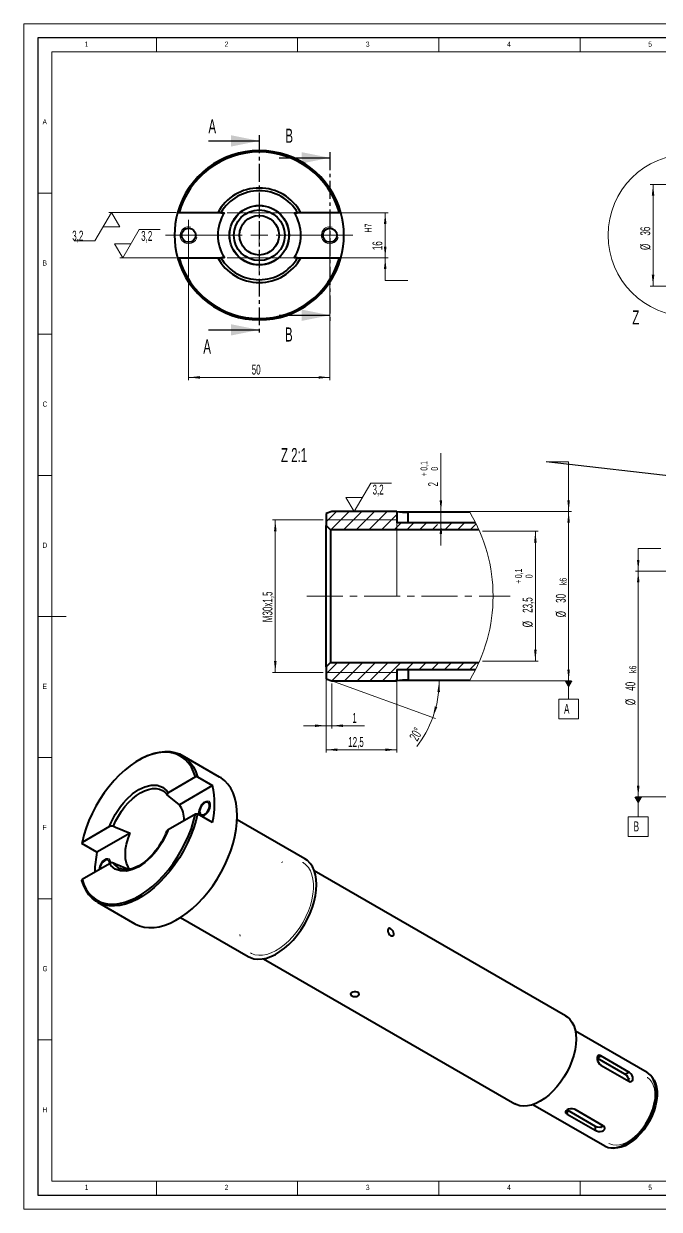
# Model space of a CAD drawing. Header units: millimetres. Extents: x 0 to 597, y 0 to 558.
# Drawn here: x 0 to 225, y 0 to 420 of the extents above; entities that cross this region are included whole.
import ezdxf

# ---------------------------------------------------------------- set-up
doc = ezdxf.new("R2010")
doc.units = ezdxf.units.MM
doc.linetypes.add('CENTER', pattern=[10.16, 6.35, -1.27, 1.27, -1.27])
doc.linetypes.add('CENTERX2', pattern=[20.32, 12.7, -2.54, 2.54, -2.54])
doc.styles.add('SLDTEXTSTYLE1', font='TXT', dxfattribs={"width": 0.605})
doc.styles.add('SLDTEXTSTYLE3', font='TXT', dxfattribs={"width": 0.75})
doc.dimstyles.new('SLDDIMSTYLE0', dxfattribs={"dimtxt": 3.5, "dimasz": 4, "dimexe": 0, "dimexo": 0.0625, "dimgap": 0.875, "dimtad": 1, "dimrnd": 1e-09, "dimzin": 12, "dimdsep": 46, "dimtxsty": 'SLDTEXTSTYLE1', "dimsah": 1, "dimcen": 0.09, "dimadec": 0, "dimazin": 0, "dimtfac": 1, "dimtdec": 1, "dimtofl": 0, "dimtmove": 0, "dimatfit": 3, "dimfxl": 1, "dimfrac": 2, "dimtolj": 1, "dimtzin": 12, "dimarcsym": 0})
doc.dimstyles.new('SLDDIMSTYLE1', dxfattribs={"dimtxt": 3.5, "dimasz": 4, "dimexe": 0, "dimexo": 0.0625, "dimgap": 0.875, "dimtad": 1, "dimrnd": 1e-09, "dimzin": 12, "dimdsep": 46, "dimtxsty": 'SLDTEXTSTYLE1', "dimsah": 1, "dimcen": 0.09, "dimadec": 0, "dimazin": 0, "dimtfac": 1, "dimtdec": 1, "dimtofl": 0, "dimtmove": 0, "dimatfit": 3, "dimfxl": 1, "dimfrac": 2, "dimtolj": 1, "dimtzin": 12, "dimarcsym": 0})
doc.dimstyles.new('SLDDIMSTYLE12', dxfattribs={"dimtxt": 3.5, "dimasz": 4, "dimexe": 0, "dimexo": 0.0625, "dimgap": 0.875, "dimtad": 1, "dimlfac": 0.5, "dimrnd": 1e-09, "dimzin": 12, "dimdsep": 46, "dimtxsty": 'SLDTEXTSTYLE1', "dimsah": 1, "dimcen": 0.09, "dimadec": 0, "dimazin": 0, "dimtfac": 1, "dimtdec": 1, "dimtofl": 0, "dimtmove": 0, "dimatfit": 3, "dimfxl": 1, "dimfrac": 2, "dimtolj": 1, "dimtzin": 12, "dimarcsym": 0})
doc.dimstyles.new('SLDDIMSTYLE13', dxfattribs={"dimtxt": 3.5, "dimasz": 4, "dimexe": 0, "dimexo": 0.0625, "dimgap": 0.875, "dimtad": 1, "dimlfac": 0.5, "dimrnd": 1e-09, "dimzin": 12, "dimdsep": 46, "dimtxsty": 'SLDTEXTSTYLE1', "dimsah": 1, "dimcen": 0.09, "dimadec": 0, "dimazin": 0, "dimtol": 1, "dimtp": 0.1, "dimtfac": 1, "dimtdec": 1, "dimtofl": 0, "dimtmove": 0, "dimatfit": 3, "dimfxl": 1, "dimfrac": 2, "dimtolj": 1, "dimarcsym": 0})
doc.dimstyles.new('SLDDIMSTYLE14', dxfattribs={"dimtxt": 3.5, "dimasz": 4, "dimexe": 0, "dimexo": 0.0625, "dimgap": 0.875, "dimtad": 1, "dimlfac": 0.5, "dimrnd": 1e-09, "dimzin": 12, "dimdsep": 46, "dimtxsty": 'SLDTEXTSTYLE1', "dimsah": 1, "dimcen": 0.09, "dimadec": 0, "dimazin": 0, "dimtfac": 1, "dimtdec": 1, "dimtofl": 0, "dimtmove": 0, "dimatfit": 3, "dimfxl": 1, "dimfrac": 2, "dimtolj": 1, "dimtzin": 12, "dimarcsym": 0})
doc.dimstyles.new('SLDDIMSTYLE15', dxfattribs={"dimtxt": 3.5, "dimasz": 4, "dimexe": 0, "dimexo": 0.0625, "dimgap": 0.875, "dimtad": 1, "dimlfac": 0.5, "dimrnd": 1e-09, "dimzin": 12, "dimdsep": 46, "dimtxsty": 'SLDTEXTSTYLE1', "dimsah": 1, "dimcen": 0.09, "dimadec": 0, "dimazin": 0, "dimtfac": 1, "dimtdec": 1, "dimtofl": 0, "dimtmove": 0, "dimatfit": 3, "dimfxl": 1, "dimfrac": 2, "dimtolj": 1, "dimtzin": 12, "dimarcsym": 0})
doc.dimstyles.new('SLDDIMSTYLE16', dxfattribs={"dimtxt": 3.5, "dimasz": 4, "dimexe": 0, "dimexo": 0.0625, "dimgap": 0.875, "dimtad": 1, "dimdec": 4, "dimlfac": 0.5, "dimzin": 12, "dimdsep": 46, "dimtxsty": 'SLDTEXTSTYLE1', "dimsah": 1, "dimcen": 0.09, "dimazin": 0, "dimtfac": 1, "dimtdec": 1, "dimtofl": 0, "dimtmove": 0, "dimatfit": 3, "dimfxl": 1, "dimfrac": 2, "dimtolj": 1, "dimtzin": 12, "dimarcsym": 0})
doc.dimstyles.new('SLDDIMSTYLE17', dxfattribs={"dimtxt": 3.5, "dimasz": 4, "dimexe": 0, "dimexo": 0.0625, "dimgap": 0.875, "dimtad": 1, "dimlfac": 0.5, "dimrnd": 1e-09, "dimzin": 12, "dimdsep": 46, "dimtxsty": 'SLDTEXTSTYLE1', "dimsah": 1, "dimcen": 0.09, "dimadec": 0, "dimazin": 0, "dimtol": 1, "dimtp": 0.1, "dimtfac": 1, "dimtdec": 1, "dimtofl": 0, "dimtmove": 0, "dimatfit": 3, "dimfxl": 1, "dimfrac": 2, "dimtolj": 1, "dimarcsym": 0})
doc.dimstyles.new('SLDDIMSTYLE18', dxfattribs={"dimtxt": 0, "dimasz": 4, "dimexe": 0, "dimexo": 0.0625, "dimgap": 0, "dimtad": 0, "dimtih": 1, "dimtoh": 1, "dimdec": 0, "dimrnd": 1e-09, "dimzin": 0, "dimdsep": 46, "dimtxsty": 'Standard', "dimblk1": 'NONE', "dimblk2": 'NONE', "dimsah": 1, "dimcen": 0.09, "dimadec": 0, "dimazin": 0, "dimtfac": 4, "dimtdec": 0, "dimtofl": 0, "dimtmove": 0, "dimatfit": 3, "dimldrblk": 'NONE', "dimfxl": 1, "dimfrac": 2, "dimtolj": 1, "dimtzin": 0, "dimarcsym": 0})
doc.dimstyles.new('SLDDIMSTYLE22', dxfattribs={"dimtxt": 3.5, "dimasz": 4, "dimexe": 0, "dimexo": 0.0625, "dimgap": 0.875, "dimtad": 1, "dimlfac": 0.5, "dimrnd": 1e-09, "dimzin": 12, "dimdsep": 46, "dimtxsty": 'SLDTEXTSTYLE1', "dimsah": 1, "dimcen": 0.09, "dimadec": 0, "dimazin": 0, "dimtfac": 1, "dimtdec": 1, "dimtofl": 0, "dimtmove": 0, "dimatfit": 3, "dimfxl": 1, "dimfrac": 2, "dimtolj": 1, "dimtzin": 12, "dimarcsym": 0})

# ---------------------------------------------------------------- blocks, each defined once
blk = doc.blocks.new('*D13')
at = {"color": 7, "linetype": 'Continuous', "lineweight": 15}
for p, q in [((58.4, 344.06), (58.4, 293.7)), ((108.4, 344.06), (108.4, 293.7)), ((58.4, 294.7), (108.4, 294.7))]:
    blk.add_line(p, q, dxfattribs=at)
for points in [[(58.4, 294.7), (62.4, 294.25), (62.4, 295.15)], [(108.4, 294.7), (104.4, 295.15), (104.4, 294.25)]]:
    blk.add_solid(points, dxfattribs=at)
at = {"color": 7, "linetype": 'Continuous', "lineweight": 15, "insert": (80.73, 299.21), "char_height": 3.5, "attachment_point": 1, "style": 'SLDTEXTSTYLE1'}
blk.add_mtext('50', dxfattribs=at)
blk = doc.blocks.new('*D14')
at = {"color": 7, "linetype": 'Continuous', "lineweight": 15}
for p, q in [((72.06, 353.06), (129, 353.06)), ((128, 353.06), (128, 337.06)), ((72.06, 337.06), (129, 337.06)), ((128, 337.06), (128, 329.05)), ((128, 329.05), (136, 329.05))]:
    blk.add_line(p, q, dxfattribs=at)
for points in [[(128, 353.06), (127.55, 349.06), (128.45, 349.06)], [(128, 337.06), (128.45, 341.06), (127.55, 341.06)], [(128, 337.06), (127.55, 333.06), (128.45, 333.06)]]:
    blk.add_solid(points, dxfattribs=at)
at = {"color": 7, "linetype": 'Continuous', "lineweight": 15, "attachment_point": 1, "rotation": 90, "style": 'SLDTEXTSTYLE1'}
for s, insert, char_height in [('H7', (120.78, 346.05), 2.45), ('16', (123.48, 339.78), 3.5)]:
    blk.add_mtext(s, dxfattribs=dict(at, insert=insert, char_height=char_height))
blk = doc.blocks.new('SW_CENTERMARKSYMBOL_0')
at = {"color": 0, "linetype": 'Continuous', "lineweight": 0}
for p, q in [((0, 6), (0, 13.55)), ((-6, 0), (-33.21, 0)), ((0, 0), (-3, 0)), ((0, 0), (0, 3)), ((0, 0), (0, -3)), ((0, 0), (3, 0)), ((6, 0), (33.12, 0)), ((0, -6), (0, -13.55))]:
    blk.add_line(p, q, dxfattribs=at)
blk = doc.blocks.new('SW_CENTERMARKSYMBOL_1')
at = {"color": 0, "linetype": 'Continuous', "lineweight": 0}
for p, q in [((0, 3), (0, 5.5)), ((-3, 0), (-5.5, 0)), ((0, 0), (-3, 0)), ((0, 0), (0, 3)), ((0, 0), (0, -3)), ((0, 0), (3, 0)), ((3, 0), (5.5, 0)), ((0, -3), (0, -5.5))]:
    blk.add_line(p, q, dxfattribs=at)
blk = doc.blocks.new('SW_CENTERMARKSYMBOL_2')
at = {"color": 0, "linetype": 'Continuous', "lineweight": 0}
for p, q in [((0, 3), (0, 5.5)), ((-3, 0), (-5.5, 0)), ((0, 0), (-3, 0)), ((0, 0), (0, 3)), ((0, 0), (0, -3)), ((0, 0), (3, 0)), ((3, 0), (5.5, 0)), ((0, -3), (0, -5.5))]:
    blk.add_line(p, q, dxfattribs=at)
blk = doc.blocks.new('SW_SFSYMBOL_0')
at = {"color": 0, "linetype": 'Continuous', "lineweight": 0}
for p, q in [((-6.54, -5), (-0.65, 5)), ((-0.65, 5), (6.68, 5)), ((-6.54, -5), (-9.49, 0)), ((-3.6, 0), (-9.49, 0)), ((12.43, -5), (-7.54, -5))]:
    blk.add_line(p, q, dxfattribs=at)
at = {"color": 0, "linetype": 'Continuous', "lineweight": 0, "insert": (0, 4.51), "char_height": 3.5, "attachment_point": 1, "style": 'SLDTEXTSTYLE1'}
blk.add_mtext('3,2', dxfattribs=at)
blk = doc.blocks.new('SW_SFSYMBOL_1')
at = {"color": 0, "linetype": 'Continuous', "lineweight": 0}
for p, q in [((13.9, 10.91), (8, 0.91)), ((36.83, 10.91), (12.9, 10.91)), ((13.9, 10.91), (16.85, 5.91)), ((10.95, 5.91), (16.85, 5.91)), ((8, 0.91), (0.67, 0.91))]:
    blk.add_line(p, q, dxfattribs=at)
at = {"color": 0, "linetype": 'Continuous', "lineweight": 0, "insert": (0, 4.51), "char_height": 3.5, "attachment_point": 1, "style": 'SLDTEXTSTYLE1'}
blk.add_mtext('3,2', dxfattribs=at)
blk = doc.blocks.new('*D22')
at = {"color": 7, "linetype": 'Continuous', "lineweight": 15}
for p, q in [((372.17, 363.06), (221.84, 363.06)), ((222.84, 327.06), (222.84, 363.06)), ((277.87, 327.06), (221.84, 327.06))]:
    blk.add_line(p, q, dxfattribs=at)
for points in [[(222.84, 363.06), (222.39, 359.06), (223.29, 359.06)], [(222.84, 327.06), (223.29, 331.06), (222.39, 331.06)]]:
    blk.add_solid(points, dxfattribs=at)
at = {"color": 7, "linetype": 'Continuous', "lineweight": 15, "char_height": 3.5, "attachment_point": 1, "rotation": 90, "style": 'SLDTEXTSTYLE1'}
for s, insert in [('36', (218.33, 344.94)), ('%%c', (218.33, 339.84))]:
    blk.add_mtext(s, dxfattribs=dict(at, insert=insert))
blk = doc.blocks.new('SW_HATCH_0')
at = {"color": 0, "linetype": 'Continuous', "lineweight": 0}
for p, q in [((0, 0), (3.64, 3.64)), ((1.63, -2.86), (8.13, 3.64)), ((6.12, -2.86), (12.62, 3.64)), ((10.61, -2.86), (17.11, 3.64)), ((15.1, -2.86), (21.6, 3.64)), ((19.59, -2.86), (25, 2.55)), ((24.08, -2.86), (26.58, -0.36)), ((28.57, -2.86), (31.07, -0.36)), ((33.06, -2.86), (35.56, -0.36)), ((37.55, -2.86), (39.44, -0.97)), ((42.04, -2.86), (44.54, -0.36)), ((46.53, -2.86), (49.03, -0.36)), ((51.02, -2.86), (53.11, -0.77)), ((0, -53.88), (4.02, -49.86)), ((2.01, -56.36), (8.51, -49.86)), ((6.5, -56.36), (13, -49.86)), ((10.99, -56.36), (17.49, -49.86)), ((15.48, -56.36), (21.98, -49.86)), ((19.97, -56.36), (26.47, -49.86)), ((28.46, -52.36), (30.96, -49.86)), ((32.95, -52.36), (35.45, -49.86)), ((37.44, -52.36), (39.94, -49.86)), ((41.93, -52.36), (44.43, -49.86)), ((46.42, -52.36), (48.92, -49.86)), ((50.91, -52.36), (53.41, -49.86)), ((24.46, -56.36), (25, -55.82))]:
    blk.add_line(p, q, dxfattribs=at)
blk = doc.blocks.new('*D41')
at = {"color": 7, "linetype": 'Continuous', "lineweight": 15}
for p, q in [((192.94, 264.81), (184.94, 264.81)), ((192.94, 247.21), (192.94, 264.81)), ((133.08, 247.21), (193.94, 247.21)), ((192.94, 247.21), (192.94, 187.21)), ((133.08, 187.21), (193.94, 187.21))]:
    blk.add_line(p, q, dxfattribs=at)
for points in [[(192.94, 247.21), (193.39, 251.21), (192.49, 251.21)], [(192.94, 247.21), (192.49, 243.21), (193.39, 243.21)], [(192.94, 187.21), (193.39, 191.21), (192.49, 191.21)]]:
    blk.add_solid(points, dxfattribs=at)
at = {"color": 7, "linetype": 'Continuous', "lineweight": 15, "attachment_point": 1, "rotation": 90, "style": 'SLDTEXTSTYLE1'}
for s, insert, char_height in [('k6', (189.78, 221.12), 2.45), ('30', (188.43, 214.84), 3.5), ('%%c', (188.43, 209.74), 3.5)]:
    blk.add_mtext(s, dxfattribs=dict(at, insert=insert, char_height=char_height))
blk = doc.blocks.new('*D42')
at = {"color": 7, "linetype": 'Continuous', "lineweight": 15}
for p, q in [((162.4, 240.21), (182.17, 240.21)), ((181.17, 240.21), (181.17, 194.21)), ((162.4, 194.21), (182.17, 194.21))]:
    blk.add_line(p, q, dxfattribs=at)
for points in [[(181.17, 240.21), (180.72, 236.21), (181.62, 236.21)], [(181.17, 194.21), (181.62, 198.21), (180.72, 198.21)]]:
    blk.add_solid(points, dxfattribs=at)
at = {"color": 7, "linetype": 'Continuous', "lineweight": 15, "attachment_point": 1, "rotation": 90, "style": 'SLDTEXTSTYLE1'}
for s, insert, char_height in [('0,1', (173.95, 223.54), 2.45), ('+', (173.95, 221.58), 2.45), ('0', (177.71, 223.54), 2.45), ('23,5', (176.66, 211.29), 3.5), ('%%c', (176.66, 206.19), 3.5)]:
    blk.add_mtext(s, dxfattribs=dict(at, insert=insert, char_height=char_height))
blk = doc.blocks.new('*D43')
at = {"color": 7, "linetype": 'Continuous', "lineweight": 15}
for p, q in [((106.08, 244.21), (88.08, 244.21)), ((89.08, 244.21), (89.08, 190.21)), ((106.08, 190.21), (88.08, 190.21))]:
    blk.add_line(p, q, dxfattribs=at)
for points in [[(89.08, 244.21), (88.63, 240.21), (89.53, 240.21)], [(89.08, 190.21), (89.53, 194.21), (88.63, 194.21)]]:
    blk.add_solid(points, dxfattribs=at)
at = {"color": 7, "linetype": 'Continuous', "lineweight": 15, "insert": (84.57, 207.99), "char_height": 3.5, "attachment_point": 1, "rotation": 90, "style": 'SLDTEXTSTYLE1'}
blk.add_mtext('M30x1,5', dxfattribs=at)
blk = doc.blocks.new('*D44')
at = {"color": 7, "linetype": 'Continuous', "lineweight": 15}
for p, q in [((107.08, 186.93), (107.08, 170.31)), ((109.08, 186.21), (109.08, 170.31)), ((107.08, 171.31), (99.08, 171.31)), ((107.08, 171.31), (109.08, 171.31)), ((109.08, 171.31), (120.65, 171.31))]:
    blk.add_line(p, q, dxfattribs=at)
for points in [[(107.08, 171.31), (103.08, 171.76), (103.08, 170.86)], [(109.08, 171.31), (113.08, 170.86), (113.08, 171.76)]]:
    blk.add_solid(points, dxfattribs=at)
at = {"color": 7, "linetype": 'Continuous', "lineweight": 15, "insert": (116.39, 175.83), "char_height": 3.5, "attachment_point": 1, "style": 'SLDTEXTSTYLE1'}
blk.add_mtext('1', dxfattribs=at)
blk = doc.blocks.new('*D45')
at = {"color": 7, "linetype": 'Continuous', "lineweight": 15}
for p, q in [((110.02, 186.86), (145.77, 173.85)), ((133.08, 187.21), (148.13, 187.21))]:
    blk.add_line(p, q, dxfattribs=at)
for start, end in [(340, 0), (322.2491, 340)]:
    blk.add_arc((109.08, 187.21), 38.05, start, end, dxfattribs=at)
for points in [[(147.13, 187.21), (146.47, 183.24), (147.37, 183.19)], [(144.83, 174.19), (146.43, 177.89), (145.57, 178.15)]]:
    blk.add_solid(points, dxfattribs=at)
at = {"color": 7, "linetype": 'Continuous', "lineweight": 15, "insert": (136.33, 167.32), "char_height": 3.5, "attachment_point": 1, "rotation": 60.0622, "style": 'SLDTEXTSTYLE1'}
blk.add_mtext('20°', dxfattribs=at)
blk = doc.blocks.new('*D46')
at = {"color": 7, "linetype": 'Continuous', "lineweight": 15}
for p, q in [((107.08, 189.21), (107.08, 161.8)), ((132.08, 189.21), (132.08, 161.8)), ((107.08, 162.8), (132.08, 162.8))]:
    blk.add_line(p, q, dxfattribs=at)
for points in [[(107.08, 162.8), (111.08, 162.35), (111.08, 163.25)], [(132.08, 162.8), (128.08, 163.25), (128.08, 162.35)]]:
    blk.add_solid(points, dxfattribs=at)
at = {"color": 7, "linetype": 'Continuous', "lineweight": 15, "insert": (114.9, 167.31), "char_height": 3.5, "attachment_point": 1, "style": 'SLDTEXTSTYLE1'}
blk.add_mtext('12,5', dxfattribs=at)
blk = doc.blocks.new('*D47')
at = {"color": 7, "linetype": 'Continuous', "lineweight": 15}
for p, q in [((147.72, 247.21), (147.72, 267.91)), ((133.08, 247.21), (148.72, 247.21)), ((147.72, 243.21), (147.72, 247.21)), ((147.72, 243.21), (147.72, 235.21))]:
    blk.add_line(p, q, dxfattribs=at)
for points in [[(147.72, 247.21), (148.17, 251.21), (147.27, 251.21)], [(147.72, 243.21), (147.27, 239.21), (148.17, 239.21)]]:
    blk.add_solid(points, dxfattribs=at)
at = {"color": 7, "linetype": 'Continuous', "lineweight": 15, "attachment_point": 1, "rotation": 90, "style": 'SLDTEXTSTYLE1'}
for s, insert, char_height in [('0,1', (140.5, 261.64), 2.45), ('+', (140.5, 259.68), 2.45), ('0', (144.26, 261.64), 2.45), ('2', (143.21, 256.07), 3.5)]:
    blk.add_mtext(s, dxfattribs=dict(at, insert=insert, char_height=char_height))
blk = doc.blocks.new('_NONE')
blk = doc.blocks.new('SW_SFSYMBOL_4')
at = {"color": 0, "linetype": 'Continuous', "lineweight": 0}
for p, q in [((-6.54, -5), (-0.65, 5)), ((-0.65, 5), (6.68, 5)), ((-6.54, -5), (-9.49, 0)), ((-3.6, 0), (-9.49, 0))]:
    blk.add_line(p, q, dxfattribs=at)
at = {"color": 0, "linetype": 'Continuous', "lineweight": 0, "insert": (0, 4.51), "char_height": 3.5, "attachment_point": 1, "style": 'SLDTEXTSTYLE1'}
blk.add_mtext('3,2', dxfattribs=at)
blk = doc.blocks.new('SW_DATUMTAG_0')
at = {"color": 0, "linetype": 'Continuous', "lineweight": 0}
for p, q in [((1.6, 12.66), (1.6, 6.19)), ((-1.9, 6.19), (5.1, 6.19)), ((-1.9, -0.81), (-1.9, 6.19)), ((5.1, 6.19), (5.1, -0.81)), ((5.1, -0.81), (-1.9, -0.81))]:
    blk.add_line(p, q, dxfattribs=at)
blk.add_solid([(0.2, 12.66), (3, 12.66), (1.6, 10.21)], dxfattribs=at)
at = {"color": 0, "linetype": 'Continuous', "lineweight": 0, "insert": (0, 4.51, 29.79), "char_height": 3.5, "attachment_point": 1, "style": 'SLDTEXTSTYLE1'}
blk.add_mtext('A', dxfattribs=at)
blk = doc.blocks.new('*D56')
at = {"color": 7, "linetype": 'Continuous', "lineweight": 15}
for p, q in [((217.59, 226.07), (217.59, 234.07)), ((217.59, 234.07), (225.59, 234.07)), ((309.12, 226.07), (216.59, 226.07)), ((217.59, 226.07), (217.59, 146.07)), ((309.12, 146.07), (216.59, 146.07))]:
    blk.add_line(p, q, dxfattribs=at)
for points in [[(217.59, 226.07), (218.04, 230.07), (217.14, 230.07)], [(217.59, 226.07), (217.14, 222.07), (218.04, 222.07)], [(217.59, 146.07), (218.04, 150.07), (217.14, 150.07)]]:
    blk.add_solid(points, dxfattribs=at)
at = {"color": 7, "linetype": 'Continuous', "lineweight": 15, "attachment_point": 1, "rotation": 90, "style": 'SLDTEXTSTYLE1'}
for s, insert, char_height in [('k6', (214.43, 189.99), 2.45), ('40', (213.07, 183.71), 3.5), ('%%c', (213.07, 178.61), 3.5)]:
    blk.add_mtext(s, dxfattribs=dict(at, insert=insert, char_height=char_height))
blk = doc.blocks.new('SW_DATUMTAG_1')
at = {"color": 0, "linetype": 'Continuous', "lineweight": 0}
for p, q in [((1.6, 13.18), (1.6, 6.19)), ((-1.9, 6.19), (5.1, 6.19)), ((-1.9, -0.81), (-1.9, 6.19)), ((5.1, 6.19), (5.1, -0.81)), ((5.1, -0.81), (-1.9, -0.81))]:
    blk.add_line(p, q, dxfattribs=at)
blk.add_solid([(0.2, 13.18), (3, 13.18), (1.6, 10.73)], dxfattribs=at)
at = {"color": 0, "linetype": 'Continuous', "lineweight": 0, "insert": (0, 4.51, 29.79), "char_height": 3.5, "attachment_point": 1, "style": 'SLDTEXTSTYLE1'}
blk.add_mtext('B', dxfattribs=at)

msp = doc.modelspace()

# ---------------------------------------------------------------- linework, layer by layer
at = {"color": 7, "linetype": 'Continuous', "lineweight": 0}
for p, q in [((0, 420), (0, 0)), ((594, 420), (0, 420)), ((47, 410), (47, 415)), ((97, 415), (97, 410)), ((147, 410), (147, 415)), ((197, 415), (197, 410)), ((584, 410), (10, 410)), ((10, 410), (10, 10)), ((10, 360), (5, 360)), ((5, 310), (10, 310)), ((10, 260), (5, 260)), ((132.08177, 244.20615), (107.08176, 244.20615)), ((132.08177, 244.20615), (132.08177, 247.20615)), ((132.08177, 217.20615), (132.08177, 244.20615)), ((5, 210), (15, 210)), ((107.08176, 190.20615), (132.08177, 190.20615)), ((132.08177, 187.20615), (132.08177, 190.20615)), ((10, 160), (5, 160)), ((61.93812, 140.73669), (62.03236, 141.51314)), ((91.79042, 123.04495), (91.28773, 122.84567)), ((26.58278, 120.32649), (26.67702, 121.10294)), ((5, 110), (10, 110)), ((76.55473, 97.3246), (76.63354, 96.78962)), ((80.26603, 90.83385), (80.68551, 90.61272)), ((10, 60), (5, 60)), ((214.64864, 46.40096), (213.63293, 45.8361)), ((213.63293, 45.8361), (213.52618, 45.76948)), ((204.43012, 30.0109), (204.42014, 29.50109)), ((204.42014, 29.50109), (204.44468, 28.72527)), ((207.21663, 23.32018), (207.5786, 23.13252)), ((10, 10), (401.8, 10)), ((47, 5), (47, 10)), ((97, 10), (97, 5)), ((147, 5), (147, 10)), ((197, 10), (197, 5)), ((0, 0), (401.8, 0))]:
    msp.add_line(p, q, dxfattribs=at)
at = {"color": 7, "linetype": 'Continuous', "lineweight": 30}
for p, q in [((589, 415), (5, 415)), ((5, 415), (5, 5)), ((65.40426, 378.47962), (83.40426, 378.47962)), ((90.40426, 372.49037), (108.40426, 372.49037)), ((90.40426, 316.72582), (108.40426, 316.72582)), ((65.40426, 311.53816), (83.40426, 311.53816)), ((5, 5), (401.8, 5))]:
    msp.add_line(p, q, dxfattribs=at)
at = {"color": 7, "linetype": 'CENTER', "lineweight": 30}
for p, q in [((83.40426, 380.47962), (83.40426, 309.53816)), ((108.40426, 374.49037), (108.40426, 314.72582))]:
    msp.add_line(p, q, dxfattribs=at)
at = {"color": 7, "linetype": 'Continuous', "lineweight": 40}
for p, q in [((55.00972, 353.05943), (54.4906, 353.05943)), ((68.69976, 353.05943), (55.00972, 353.05943)), ((69.83705, 353.05943), (68.69987, 353.05943)), ((69.83705, 353.05943), (71.06185, 353.05943)), ((95.74667, 353.05943), (96.97147, 353.05943)), ((98.10865, 353.05943), (96.97147, 353.05943)), ((111.7988, 353.05943), (98.10877, 353.05943)), ((112.31793, 353.05943), (111.7988, 353.05943)), ((54.4906, 337.05943), (55.00972, 337.05943)), ((55.00972, 337.05943), (68.69976, 337.05943)), ((68.69987, 337.05943), (69.83705, 337.05943)), ((71.06185, 337.05943), (69.83705, 337.05943)), ((96.97147, 337.05943), (95.74667, 337.05943)), ((96.97147, 337.05943), (98.10865, 337.05943)), ((98.10876, 337.05943), (111.7988, 337.05943)), ((111.7988, 337.05943), (112.31793, 337.05943)), ((109.08178, 247.20615), (107.08178, 246.47821)), ((107.08178, 246.47821), (107.08178, 242.20615)), ((132.08178, 247.20615), (109.08178, 247.20615)), ((132.08178, 247.20615), (132.08178, 243.20615)), ((157.91275, 246.93829), (136.08178, 246.93829)), ((136.08178, 243.20615), (136.08178, 246.93829)), ((107.08178, 242.20615), (108.58177, 240.70615)), ((107.08178, 192.20615), (107.08178, 242.20615)), ((161.1751, 240.70615), (108.58177, 240.70615)), ((108.58177, 240.70615), (108.58177, 193.70615)), ((159.98245, 243.20615), (132.08178, 243.20615)), ((108.58177, 193.70615), (107.08178, 192.20615)), ((108.58177, 193.70615), (161.1751, 193.70615)), ((107.08178, 192.20615), (107.08178, 187.93409)), ((132.08178, 191.20615), (132.08178, 187.20615)), ((132.08178, 191.20615), (159.98245, 191.20615)), ((136.08178, 191.20615), (136.08178, 187.47401)), ((107.08178, 187.93409), (109.08178, 187.20615)), ((109.08178, 187.20615), (132.08178, 187.20615)), ((136.08178, 187.47401), (157.91275, 187.47401)), ((69.37085, 153.12496), (56.07725, 160.7992)), ((41.07502, 159.31197), (40.72152, 159.10783)), ((60.80289, 153.14493), (51.12257, 147.5566)), ((61.52351, 153.15274), (60.80289, 153.14493)), ((61.52351, 153.15274), (66.82682, 150.09121)), ((66.82682, 150.09121), (55.10917, 143.32675)), ((51.12256, 134.49195), (60.80289, 140.08028)), ((60.80289, 140.08028), (61.52351, 140.08808)), ((66.82682, 137.02655), (61.52351, 140.08808)), ((30.32726, 135.55173), (20.64694, 129.9634)), ((99.51447, 124.17673), (75.55251, 138.00968)), ((37.65437, 133.25031), (25.93672, 126.48586)), ((20.64694, 129.9634), (20.63342, 129.54739)), ((25.93672, 126.48586), (20.63342, 129.54739)), ((20.64694, 116.89874), (30.32726, 122.48707)), ((34.30971, 120.63594), (34.05224, 120.73625)), ((191.85264, 68.5617), (102.8738, 119.92809)), ((20.63342, 116.48273), (20.64694, 116.89874)), ((26.07968, 108.83627), (39.37329, 101.16203)), ((55.55413, 103.36772), (79.51609, 89.53478)), ((84.87527, 88.75033), (173.85411, 37.38394)), ((220.75836, 48.41078), (195.32811, 63.09135)), ((203.00592, 53.58539), (204.32543, 54.34713)), ((212.90541, 47.87054), (203.00592, 53.58539)), ((214.22492, 48.63227), (204.32543, 54.34713)), ((204.32543, 51.08097), (214.22492, 45.36611)), ((212.90541, 47.87054), (214.22492, 48.63227)), ((222.92067, 46.17286), (222.43625, 46.85862)), ((180.32933, 37.10988), (205.75958, 22.42931)), ((192.39932, 35.21422), (192.39932, 33.6905)), ((192.39932, 35.21422), (202.29881, 29.49936)), ((192.39932, 33.6905), (202.29881, 27.97564)), ((205.12724, 29.60846), (195.22774, 35.32331)), ((202.29881, 29.49936), (202.29881, 27.97564)), ((207.9428, 21.7525), (208.7789, 21.67594))]:
    msp.add_line(p, q, dxfattribs=at)
at = {"color": 7, "linetype": 'CENTERX2', "lineweight": 0}
msp.add_line((100.25515, 217.20615), (172.19671, 217.20615), dxfattribs=at)
at = {"color": 7, "linetype": 'Continuous', "lineweight": 40, "flags": 128}
for points in [[(60.80289, 153.14493), (60.16812, 154.97106), (59.35425, 156.61344), (58.36878, 158.05693), (57.22079, 159.28823), (55.92085, 160.29601), (54.48093, 161.07097), (52.91431, 161.60599), (51.2354, 161.89614), (49.45967, 161.93873), (47.60349, 161.73339), (45.68395, 161.28199), (43.71872, 160.5887), (41.72592, 159.65991), (39.7239, 158.50417), (37.7311, 157.13212), (35.76588, 155.55641), (33.84633, 153.79155), (31.99015, 151.85379), (30.21443, 149.76099), (28.53552, 147.53242), (26.96889, 145.18861), (25.52897, 142.75115), (24.22903, 140.24249), (23.08104, 137.68575), (22.09557, 135.10446), (21.28171, 132.52242), (20.64694, 129.9634)], [(41.07502, 159.31197), (42.10013, 159.87532), (44.13397, 160.82242), (46.13946, 161.52824), (48.09799, 161.98624), (49.9914, 162.19216), (51.80211, 162.14411), (53.51332, 161.84251), (55.10917, 161.29018), (56.57483, 160.49223), (57.89672, 159.45607), (59.06257, 158.19131), (60.06156, 156.70969), (60.88442, 155.02496), (61.52351, 153.15274)], [(75.58528, 139.38962), (75.49207, 141.62967), (75.21325, 143.74242), (74.75128, 145.7093), (74.11022, 147.51302), (73.2957, 149.13773), (72.31488, 150.56915), (71.17638, 151.79471), (69.8902, 152.80364), (69.37085, 153.12496)], [(30.3272, 135.55173), (30.81758, 136.78209), (32.35504, 139.85523), (34.24771, 142.72325), (35.27978, 144.01518), (36.36785, 145.21554), (38.57105, 147.21893), (40.72491, 148.69052), (42.87877, 149.70572), (45.08197, 150.2461), (47.20212, 150.20168), (49.09478, 149.51888), (50.63225, 148.22086), (51.12263, 147.55668)], [(49.97467, 147.77138), (50.11087, 147.65244), (50.16755, 147.60054)], [(50.13248, 147.60118), (50.58024, 147.16162), (50.81557, 146.8229)], [(51.12249, 147.55655), (50.87315, 147.35426), (50.75775, 147.11457), (50.80097, 146.88477), (50.92344, 146.74306)], [(55.10917, 143.32675), (51.49463, 146.27866), (50.92344, 146.74306)], [(64.05944, 144.00266), (63.48544, 143.56069), (62.97365, 142.94541), (62.57952, 142.22348), (62.34576, 141.47315), (62.29771, 140.77571), (62.44056, 140.20675), (62.75885, 139.82792), (63.21807, 139.68028), (63.76847, 139.77982), (64.3504, 140.11577), (64.9008, 140.6517), (65.36002, 141.32955), (65.67831, 142.07586), (65.82117, 142.80976), (65.77311, 143.45171), (65.53935, 143.93216), (65.14522, 144.19903), (64.63343, 144.22341), (64.05944, 144.00266)], [(61.52351, 140.08808), (60.88442, 137.47797), (60.06156, 134.84318), (59.06257, 132.20816), (57.89672, 129.59734), (56.57483, 127.03496), (55.10917, 124.54479), (53.51332, 122.14994), (51.80211, 119.87262), (49.9914, 117.73396), (48.09799, 115.7538), (46.13946, 113.95052), (44.13397, 112.34085), (42.10013, 110.93973), (40.05681, 109.76015), (38.02297, 108.81305), (36.01748, 108.10723), (34.05894, 107.64923), (32.16554, 107.4433), (30.35482, 107.49136), (28.64361, 107.79296), (27.04776, 108.34529), (25.5821, 109.14324), (24.26021, 110.1794), (23.09436, 111.44416), (22.09538, 112.92578), (21.27252, 114.61051), (20.63342, 116.48273)], [(20.64694, 116.89874), (21.28171, 115.07261), (22.09557, 113.43023), (23.08104, 111.98675), (24.22903, 110.75544), (25.52897, 109.74767), (26.96889, 108.9727), (28.53552, 108.43768), (30.21443, 108.14754), (31.99015, 108.10494), (33.84633, 108.31029), (35.76588, 108.76168), (37.7311, 109.45497), (39.7239, 110.38376), (41.72592, 111.53951), (43.71872, 112.91155), (45.68395, 114.48726), (47.60349, 116.25213), (49.45967, 118.18988), (51.2354, 120.28269), (52.91431, 122.51126), (54.48093, 124.85507), (55.92085, 127.29252), (57.22079, 129.80118), (58.36878, 132.35793), (59.35425, 134.93921), (60.16812, 137.52126), (60.80289, 140.08028)], [(39.37329, 101.16203), (39.54894, 101.06298), (41.03506, 100.39502), (42.63839, 99.96212), (44.34484, 99.7681), (46.1394, 99.81465), (48.00632, 100.10137), (49.92917, 100.62573), (51.89108, 101.38314), (53.87478, 102.36693), (55.86286, 103.56845), (57.83783, 104.97715), (59.78235, 106.58065), (61.67932, 108.36486), (63.51207, 110.3141), (65.26451, 112.41123), (66.92122, 114.63783), (68.46764, 116.97433), (69.8902, 119.4002), (71.17638, 121.89412), (72.31488, 124.43417), (73.2957, 126.99803), (74.11022, 129.56316), (74.75128, 132.10703), (75.21325, 134.60729), (75.49207, 137.04195), (75.58528, 139.38962)], [(51.12263, 134.49194), (50.63225, 133.26158), (49.09478, 130.18844), (47.20212, 127.32042), (46.17005, 126.02849), (45.08197, 124.82813), (42.87877, 122.82474), (40.72491, 121.35315), (38.57105, 120.33795), (36.36785, 119.79758), (34.24771, 119.842), (32.35504, 120.52479), (30.81758, 121.82281), (30.32719, 122.48699)], [(31.73651, 135.66668), (32.54096, 135.33694), (37.65437, 133.25031)], [(48.93652, 130.28137), (47.8972, 128.61872), (47.44696, 127.97223), (46.66891, 126.94188), (45.82804, 125.93645), (44.89664, 124.93742), (43.90251, 123.99015), (42.86312, 123.12043), (41.79614, 122.34867), (40.71801, 121.68981), (39.64381, 121.1544), (38.58692, 120.74937), (37.5589, 120.47907), (36.56798, 120.34622), (35.61814, 120.35425), (34.7081, 120.51156), (34.09396, 120.74079)], [(37.46402, 120.42808), (36.93391, 121.2811), (36.40841, 122.59271), (36.08871, 124.09339), (35.9814, 125.7522), (36.08871, 127.5349), (36.40841, 129.40471), (36.93391, 131.32304), (37.65437, 133.25031)], [(30.47175, 122.54869), (30.41777, 123.04151), (30.18401, 123.52195), (29.78988, 123.78883), (29.27809, 123.81321), (28.7041, 123.59245)], [(37.08954, 120.41614), (32.54096, 122.27229), (31.73651, 122.60202)], [(103.65742, 115.01984), (103.56523, 116.82819), (103.28989, 118.50655), (102.83497, 120.03301), (102.20641, 121.38769), (101.4124, 122.55292), (100.4633, 123.51352), (99.51447, 124.17673)], [(79.51609, 89.53478), (80.25415, 89.16741), (81.53285, 88.76697), (82.91561, 88.60234), (84.3844, 88.67566), (85.92009, 88.986), (87.50264, 89.52929), (89.11144, 90.29847), (90.72549, 91.28349), (92.32377, 92.47152), (93.88544, 93.84707), (95.39014, 95.39221), (96.81824, 97.08679), (98.15115, 98.90873), (99.37147, 100.83426), (100.4633, 102.8383), (101.4124, 104.89471), (102.20641, 106.97669), (102.83497, 109.05709), (103.28989, 111.10879), (103.56523, 113.10505), (103.65742, 115.01984)], [(131.02245, 97.58952), (130.95808, 98.02574), (130.77388, 98.47679), (130.4939, 98.8954), (130.15397, 99.23682), (129.79705, 99.46329), (129.46405, 99.55035), (129.18855, 99.48745), (128.9968, 99.2781), (128.90686, 98.94305), (128.92634, 98.52004), (129.05286, 98.057), (129.27609, 97.60612), (129.57639, 97.22077), (129.92314, 96.94823), (130.27791, 96.81997), (130.60015, 96.84833), (130.85053, 97.02839), (130.99529, 97.33796), (131.02245, 97.58952)], [(116.17321, 75.59524), (116.58315, 75.42175), (117.06585, 75.32717), (117.56837, 75.32673), (118.03403, 75.42648), (118.40864, 75.61866), (118.65056, 75.88154), (118.73386, 76.18343), (118.64846, 76.48602), (118.40329, 76.74924), (118.02724, 76.93982), (117.56299, 77.03774), (117.0609, 77.03626), (116.57701, 76.94034), (116.1676, 76.76548), (115.87911, 76.53388), (115.74252, 76.26941), (115.77325, 75.99617), (115.96894, 75.73974), (116.17321, 75.59524)], [(191.85264, 68.5617), (192.38036, 68.21903), (193.32825, 67.3691), (194.12339, 66.30924), (194.75419, 65.0549), (195.21145, 63.62438), (195.4885, 62.03854), (195.5813, 60.32049), (195.4885, 58.49531), (195.21145, 56.58959), (194.75419, 54.63113), (194.12339, 52.64848), (193.32825, 50.67057), (192.38036, 48.72623), (191.29355, 46.84382), (190.08366, 45.05078), (188.76834, 43.37326), (187.36676, 41.83572), (185.89937, 40.46059), (184.38756, 39.26791), (182.85338, 38.27509), (181.31919, 37.49659), (179.80738, 36.94376), (178.33999, 36.62468), (176.93842, 36.54399), (175.62309, 36.70287), (174.4132, 37.099), (173.85411, 37.38394)], [(204.32543, 54.34713), (204.16885, 54.4287), (203.73294, 54.54977), (203.37681, 54.47574), (203.13, 54.20614), (203.01387, 53.76479), (203.03601, 53.20314), (203.19267, 52.58498), (203.47478, 51.97745), (203.86339, 51.45387), (204.32094, 51.08357), (204.32543, 51.08097)], [(205.75958, 22.42931), (205.88534, 22.35911), (206.96735, 21.92738), (208.16163, 21.73643), (209.44687, 21.78967), (210.80014, 22.08614), (212.19729, 22.62056), (213.61339, 23.38338), (215.02316, 24.36099), (216.40144, 25.53596), (217.72365, 26.8873), (218.96619, 28.39092), (220.10688, 30.01997), (221.12538, 31.74538), (222.00349, 33.53637), (222.72556, 35.36097), (223.2787, 37.18663), (223.65303, 38.98076), (223.84188, 40.71135), (223.84188, 42.34752), (223.65303, 43.86006), (223.2787, 45.222), (222.72556, 46.40902), (222.00349, 47.39994), (221.12538, 48.17707), (220.75836, 48.41078)], [(214.22492, 45.36611), (214.69562, 45.19508), (215.13506, 45.23166), (215.4845, 45.47141), (215.69186, 45.88445), (215.73384, 46.23745), (215.64471, 46.81495), (215.391, 47.40828), (215.00721, 47.95961), (214.54508, 48.41178), (214.22492, 48.63227)], [(222.92067, 46.17286), (223.20296, 45.73417), (223.74268, 44.57595), (224.10793, 43.24707), (224.2922, 41.77122), (224.2922, 40.17475), (224.10793, 38.48616), (223.74268, 36.73556), (223.20296, 34.9542), (222.49841, 33.17387), (221.64161, 31.42634), (220.64783, 29.74279), (219.53482, 28.15327), (218.32243, 26.68615), (217.0323, 25.36759), (215.68746, 24.22113), (214.31189, 23.26724), (212.93016, 22.52293), (211.56691, 22.00148), (210.24648, 21.7122), (208.99242, 21.66026), (208.7789, 21.67594)], [(195.22774, 35.32331), (194.88187, 35.47764), (194.2683, 35.60067), (193.60111, 35.5886), (192.95333, 35.45204), (192.40386, 35.21657), (192.01582, 34.91509), (191.82774, 34.57656), (191.86063, 34.22606), (192.11464, 33.89198), (192.39932, 33.6905)], [(202.29881, 27.97564), (202.84346, 27.74041), (203.48409, 27.6027), (204.15349, 27.58755), (204.77616, 27.71016), (205.27614, 27.96378), (205.59903, 28.31874), (205.71301, 28.73183), (205.60296, 29.14885), (205.27881, 29.50896), (205.12724, 29.60846)]]:
    msp.add_lwpolyline(points, dxfattribs=at)
at = {"color": 8, "linetype": 'Continuous', "lineweight": 40, "flags": 128}
msp.add_lwpolyline([(31.73651, 135.66668), (32.54909, 137.51424), (33.50928, 139.31403), (34.60096, 141.03579), (35.80577, 142.65057), (37.10345, 144.13122), (38.47219, 145.45285), (39.88897, 146.59325), (41.32998, 147.53323), (42.77099, 148.257), (44.18777, 148.75239), (45.55651, 149.01106), (46.85419, 149.02868), (48.05899, 148.80494), (49.15067, 148.34361), (49.97467, 147.77138)], dxfattribs=at)
at = {"color": 7, "linetype": 'Continuous', "lineweight": 0, "flags": 128}
for points in [[(62.03236, 141.51314), (62.30672, 142.3294), (62.73681, 143.11296), (63.28443, 143.79419), (63.90091, 144.31256), (64.53147, 144.62201), (65.1201, 144.69505), (65.61447, 144.52518), (65.97068, 144.12749), (66.15706, 143.53734), (66.15706, 142.80714), (65.97068, 142.00179), (65.61447, 141.19284), (65.1201, 140.45218), (64.53147, 139.8456), (63.90091, 139.42702), (63.28443, 139.23362), (63.01668, 139.2261)], [(62.21227, 139.69047), (62.03236, 140.06906), (61.93812, 140.73669)], [(26.67702, 121.10294), (26.95138, 121.9192), (27.38148, 122.70276), (27.92909, 123.38399), (28.54557, 123.90236), (29.17614, 124.21181), (29.76476, 124.28484), (30.25914, 124.11497), (30.61534, 123.71729), (30.80172, 123.12713), (30.82301, 122.65765)], [(80.68551, 90.61272), (81.88905, 90.1798), (83.19965, 89.98096), (84.5989, 90.01901), (86.06717, 90.29342), (87.58384, 90.80032), (89.12763, 91.5326), (90.67686, 92.47999), (92.20978, 93.62918), (93.70488, 94.96405), (95.14117, 96.46584), (96.49848, 98.11349), (97.75776, 99.88387), (98.90133, 101.75211), (99.91315, 103.69199), (100.779, 105.67629), (101.48673, 107.67715), (102.02642, 109.66647), (102.39047, 111.61634), (102.57378, 113.49938), (102.57378, 115.28916), (102.39047, 116.96055), (102.02642, 118.49009), (101.48673, 119.85632), (100.779, 121.04004), (99.91315, 122.02465), (98.90133, 122.79631), (98.76453, 122.87766)], [(207.5786, 23.13252), (208.62805, 22.79154), (209.78141, 22.68841), (211.01622, 22.82514), (212.30844, 23.19908), (213.63293, 23.80293), (214.9639, 24.62496), (216.27545, 25.64915), (217.54205, 26.85558), (218.73905, 28.22076), (219.84315, 29.71812), (220.83285, 31.31852), (221.68891, 32.9908), (222.39464, 34.70242), (222.93633, 36.42007), (223.30342, 38.1103), (223.48877, 39.74023), (223.48877, 41.27812), (223.30342, 42.69405), (222.93633, 43.96045), (222.39464, 45.05268), (221.68891, 45.94947), (220.83285, 46.63337), (220.71553, 46.7035)]]:
    msp.add_lwpolyline(points, dxfattribs=at)
at = {"color": 7, "linetype": 'Continuous', "lineweight": 0}
msp.add_circle((235.67812, 345.05943), 28.7491, dxfattribs=at)
at = {"color": 7, "linetype": 'Continuous', "lineweight": 40}
for centre, radius in [((83.40426, 345.05943), 10.55), ((83.40426, 345.05943), 10.5), ((83.40426, 345.05943), 9), ((83.40426, 345.05943), 7), ((58.40426, 345.05943), 2.5), ((108.40426, 345.05943), 2.5)]:
    msp.add_circle(centre, radius, dxfattribs=at)
for centre, radius, start, end in [((83.40426, 345.05943), 30, 15.46601, 164.53399), ((83.40426, 345.05943), 29.5, 15.7348792, 164.2651208), ((83.40427, 345.05893), 16.74019, 28.5499628, 151.4500475), ((83.40426, 345.05943), 15.75021, 30.5260255, 149.4739745), ((83.40426, 345.05943), 30, 164.53399, 195.46601), ((83.40426, 345.05943), 14.70833, 147.0498362, 212.9501638), ((83.40426, 345.05943), 14.70833, 327.0498362, 32.9501638), ((83.40426, 345.05943), 30, 344.53399, 15.46601), ((83.40426, 345.05943), 30, 195.46601, 344.53399), ((83.40426, 345.05943), 29.5, 195.7348792, 344.2651208), ((83.40426, 345.05994), 16.74019, 208.5499628, 331.4500475), ((83.40426, 345.05943), 15.75021, 210.5260255, 329.4739745), ((136.10544, 277.29166), 30.35338, 262.382428, 269.9553345), ((136.10108, 157.18581), 30.28821, 90.0365064, 97.625731), ((39.56373, 143.55888), 28.03475, 346.5257583, 13.4742417), ((47.88406, 138.12059), 8.90541, 357.6738689, 35.775186), ((31.15861, 134.05564), 1.71155, 70.2661087, 119.0570515), ((51.37607, 133.9268), 0.61939, 114.1683526, 160.7959598), ((26.41815, 143.37736), 26.0496, 329.8190576, 339.2242365), ((58.53803, 119.36572), 33.36977, 167.6800365, 179.7539532), ((30.72766, 120.38296), 3.79416, 122.2311114, 177.7860924), ((31.15932, 120.98218), 1.7196, 70.3877253, 118.9354349), ((211.3452, 45.34105), 2.97196, 359.6974102, 58.3333437), ((203.70962, 32.0793), 2.94048, 241.3284986, 300.7925618)]:
    msp.add_arc(centre, radius, start, end, dxfattribs=at)
at = {"color": 7, "linetype": 'Continuous', "lineweight": 0}
for centre, radius, start, end in [((58.40426, 345.05943), 3, 75, 345), ((108.40426, 345.05943), 3, 75, 345), ((108.69869, 217.20621), 57.49801, 359.9999445, 31.1377655), ((108.69867, 217.2061), 57.49802, 328.8622386, 0.0000513)]:
    msp.add_arc(centre, radius, start, end, dxfattribs=at)
at = {"color": 8, "linetype": 'Continuous', "lineweight": 40}
msp.add_arc((36.17015, 125.73491), 5.42882, 215.2456536, 247.0378444, dxfattribs=at)
at = {"color": 7, "linetype": 'Continuous', "lineweight": 30}
for points in [[(83.40426, 378.47962), (73.40426, 380.47962), (73.40426, 376.47962)], [(108.40426, 372.49037), (98.40426, 374.49037), (98.40426, 370.49037)], [(108.40426, 316.72582), (98.40426, 318.72582), (98.40426, 314.72582)], [(83.40426, 311.53816), (73.40426, 313.53816), (73.40426, 309.53816)]]:
    msp.add_solid(points, dxfattribs=at)

# ---------------------------------------------------------------- block references
at = {"color": 7, "linetype": 'Continuous', "lineweight": 0}
for name, p in [('SW_CENTERMARKSYMBOL_0', (83.40426, 345.05943)), ('SW_SFSYMBOL_1', (17.18123, 342.15278)), ('SW_CENTERMARKSYMBOL_2', (58.40426, 345.05943)), ('SW_CENTERMARKSYMBOL_1', (108.40426, 345.05943)), ('SW_SFSYMBOL_0', (41.58203, 342.05918)), ('SW_SFSYMBOL_4', (123.51834, 252.2059)), ('SW_HATCH_0', (107.08178, 243.57088)), ('SW_DATUMTAG_0', (191.33338, 174.54433)), ('SW_DATUMTAG_1', (215.98256, 132.89541))]:
    msp.add_blockref(name, p, dxfattribs=at)

# ---------------------------------------------------------------- texts
at = {"color": 7, "linetype": 'Continuous', "lineweight": 0, "attachment_point": 1}
for s, insert, char_height, style in [('1', (21.58334, 413.66802), 1.85208, 'SLDTEXTSTYLE3'), ('2', (71.16667, 413.66802), 1.85208, 'SLDTEXTSTYLE3'), ('3', (121.16667, 413.66802), 1.85208, 'SLDTEXTSTYLE3'), ('4', (171.16667, 413.66802), 1.85208, 'SLDTEXTSTYLE3'), ('5', (221.16667, 413.66802), 1.85208, 'SLDTEXTSTYLE3'), ('A', (6.66667, 386.16802), 1.85208, 'SLDTEXTSTYLE3'), ('B', (6.66667, 336.16802), 1.85208, 'SLDTEXTSTYLE3'), ('Z', (215.49741, 318.44552), 5, 'SLDTEXTSTYLE1'), ('C', (6.66667, 286.16802), 1.85208, 'SLDTEXTSTYLE3'), ('Z 2:1', (91.10876, 269.67719), 5, 'SLDTEXTSTYLE1'), ('D', (6.66667, 236.16802), 1.85208, 'SLDTEXTSTYLE3'), ('E', (6.66667, 186.16802), 1.85208, 'SLDTEXTSTYLE3'), ('F', (6.66667, 136.16802), 1.85208, 'SLDTEXTSTYLE3'), ('G', (6.66667, 86.16802), 1.85208, 'SLDTEXTSTYLE3'), ('H', (6.66667, 36.16802), 1.85208, 'SLDTEXTSTYLE3'), ('1', (21.58334, 8.66802), 1.85208, 'SLDTEXTSTYLE3'), ('2', (71.16667, 8.66802), 1.85208, 'SLDTEXTSTYLE3'), ('3', (121.16667, 8.66802), 1.85208, 'SLDTEXTSTYLE3'), ('4', (171.16667, 8.66802), 1.85208, 'SLDTEXTSTYLE3'), ('5', (221.16667, 8.66802), 1.85208, 'SLDTEXTSTYLE3')]:
    msp.add_mtext(s, dxfattribs=dict(at, insert=insert, char_height=char_height, style=style))
at = {"color": 7, "linetype": 'Continuous', "char_height": 5, "attachment_point": 1, "style": 'SLDTEXTSTYLE1'}
for s, insert in [('A', (65.40426, 386.15174)), ('B', (92.64775, 382.81028)), ('B', (92.52313, 312.39771)), ('A', (63.60024, 308.14571))]:
    msp.add_mtext(s, dxfattribs=dict(at, insert=insert))

# ---------------------------------------------------------------- dimensions: what is measured, and where the dimension line sits
at = {"color": 7, "linetype": 'Continuous', "lineweight": 15}
for base, p1, p2, text, dimstyle, picture, middle in [((222.83961, 363.05943), (278.86976, 327.05943), (373.16976, 363.05943), '%%c<>', 'SLDDIMSTYLE0', '*D22', (222.83961, 345.05943)), ((192.93755, 187.20615), (132.08178, 247.20615), (132.08178, 187.20615), '%%c<>k6', 'SLDDIMSTYLE12', '*D41', (192.93755, 217.20615)), ((89.08178, 190.20615), (107.08178, 244.20615), (107.08178, 190.20615), 'M30x1,5', 'SLDDIMSTYLE14', '*D43', (89.08178, 217.20615)), ((181.17094, 194.20615), (161.39615, 240.20615), (161.39615, 194.20615), '%%c<>', 'SLDDIMSTYLE13', '*D42', (181.17094, 217.20615)), ((217.58673, 146.07069), (310.115, 226.07069), (310.115, 146.07069), '%%c<>k6', 'SLDDIMSTYLE22', '*D56', (217.58673, 186.07069))]:
    dim = msp.add_linear_dim(base=base, p1=p1, p2=p2, angle=90, text=text, dimstyle=dimstyle, dxfattribs=at)
    dim.commit()
    dim.dimension.update_dxf_attribs({"geometry": picture, "text_midpoint": middle, "dimtype": 160})
for base, p1, p2, dimstyle, picture, middle in [((127.9958, 337.05943), (71.06185, 353.05943), (71.06185, 337.05943), 'SLDDIMSTYLE1', '*D14', (127.9958, 345.05943)), ((147.72164, 247.20615), (159.98245, 243.20615), (132.08178, 247.20615), 'SLDDIMSTYLE17', '*D47', (147.72164, 261.19611))]:
    dim = msp.add_linear_dim(base=base, p1=p1, p2=p2, angle=90, dimstyle=dimstyle, dxfattribs=at)
    dim.commit()
    dim.dimension.update_dxf_attribs({"geometry": picture, "text_midpoint": middle, "dimtype": 160})
for base, p1, p2, dimstyle, picture, middle in [((108.40426, 294.69932), (58.40426, 345.05943), (108.40426, 345.05943), 'SLDDIMSTYLE0', '*D13', (83.40426, 294.69932)), ((132.08178, 162.80169), (107.08178, 190.20615), (132.08178, 190.20615), 'SLDDIMSTYLE14', '*D46', (119.58178, 162.80169)), ((109.08178, 171.31426), (107.08178, 187.93409), (109.08178, 187.20615), 'SLDDIMSTYLE15', '*D44', (117.72983, 171.31426))]:
    dim = msp.add_linear_dim(base=base, p1=p1, p2=p2, dimstyle=dimstyle, dxfattribs=at)
    dim.commit()
    dim.dimension.update_dxf_attribs({"geometry": picture, "text_midpoint": middle, "dimtype": 160})
dim = msp.add_angular_dim_2l(base=(146.55136, 180.59925), line1=((107.08178, 187.93409), (109.08178, 187.20615)), line2=((132.08178, 187.20615), (109.08178, 187.20615)), dimstyle='SLDDIMSTYLE16', dxfattribs=at)
dim.commit()
dim.dimension.update_dxf_attribs({"geometry": '*D45', "text_midpoint": (142.05261, 168.21814), "dimtype": 162})

# ---------------------------------------------------------------- leaders
at = {"color": 7, "linetype": 'Continuous', "lineweight": 0, "has_arrowhead": 0}
msp.add_leader([(597.08178, 217.20615), (184.93755, 264.80644)], dimstyle='SLDDIMSTYLE18', dxfattribs=at)

doc.saveas('drawing.dxf')
